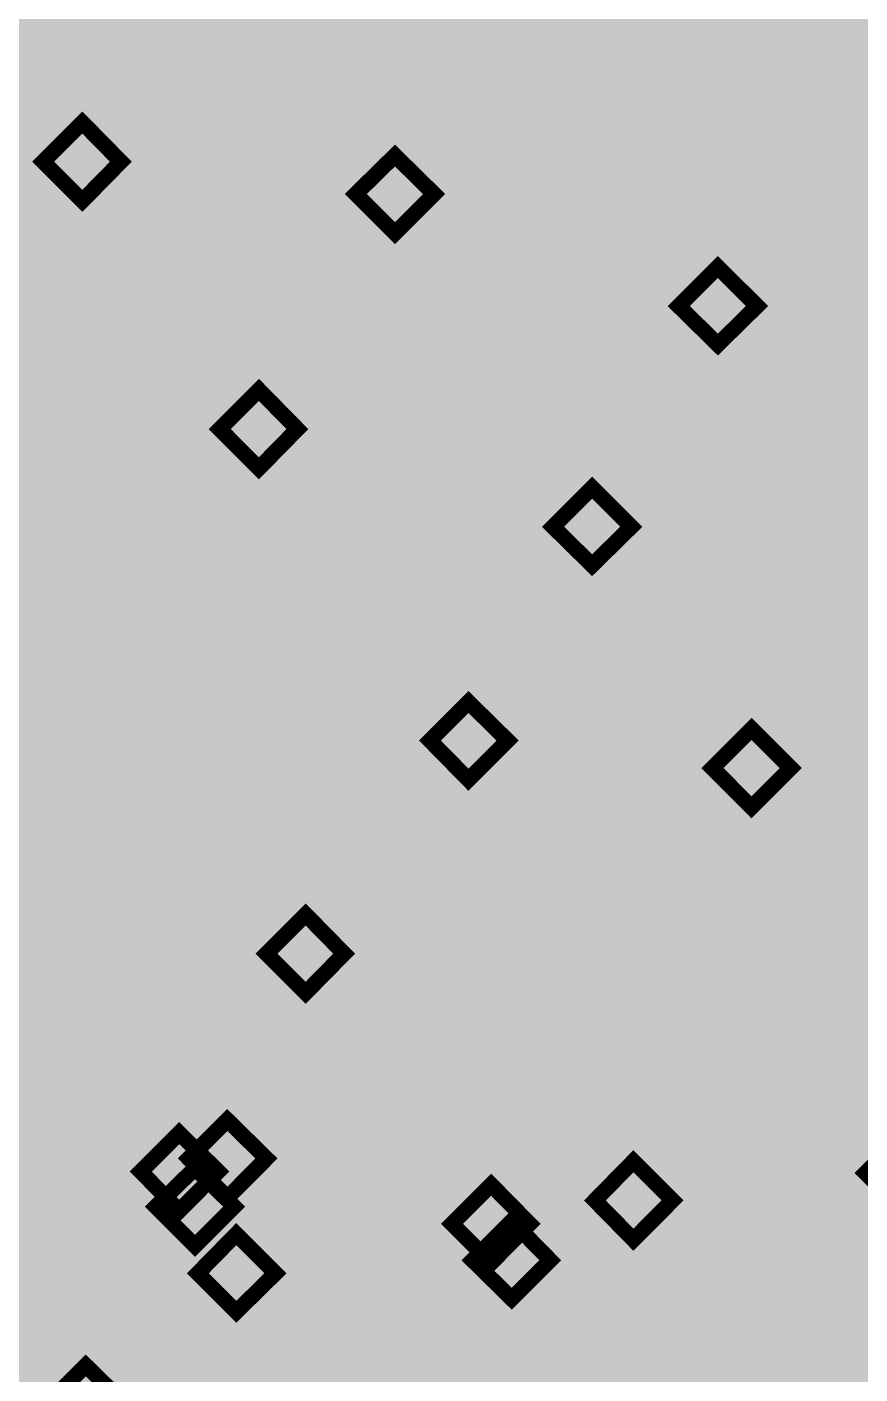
# Model space of a CAD drawing. Header units: millimetres. Extents: x 92 to 588, y 96 to 434.
# Drawn here: x 352.69 to 374.08, y 324.56 to 359.12 of the extents above; entities that cross this region are included whole.
import ezdxf

# ---------------------------------------------------------------- set-up
doc = ezdxf.new("R2010")
doc.units = ezdxf.units.MM
doc.layers.add('H', color=7, linetype='Continuous')
doc.layers.add('P', color=7, linetype='Continuous')

msp = doc.modelspace()

# ---------------------------------------------------------------- hatches: boundary and pattern name
at = {"layer": 'H', "linetype": 'Continuous'}
for points in [[(291.162, 223.903), (291.162, 433.788), (588.166, 433.788), (588.166, 223.903), (291.162, 223.903)], [(362.458, 355.718), (363.64, 357.993), (362.317, 357.993), (362.317, 358.311), (363.958, 358.311), (363.958, 357.923), (362.829, 355.718), (362.458, 355.718)], [(364.469, 355.718), (364.469, 355.983), (364.945, 355.983), (364.945, 357.711), (364.469, 357.711), (364.469, 357.958), (364.61, 357.958), (364.804, 357.993), (364.875, 358.029), (364.893, 358.046), (364.945, 358.099), (364.998, 358.205), (365.016, 358.311), (365.281, 358.311), (365.281, 355.983), (365.739, 355.983), (365.739, 355.718), (364.469, 355.718)], [(368.103, 355.665), (368.015, 355.665), (367.838, 355.683), (367.75, 355.718), (367.68, 355.753), (367.538, 355.824), (367.485, 355.877), (367.433, 355.93), (367.344, 356.053), (367.309, 356.124), (367.291, 356.194), (367.256, 356.353), (367.256, 356.424), (367.256, 356.529), (367.327, 356.723), (367.38, 356.812), (367.433, 356.9), (367.591, 357.041), (367.697, 357.094), (367.838, 356.97), (367.732, 356.847), (367.68, 356.776), (367.644, 356.706), (367.609, 356.547), (367.609, 356.459), (367.609, 356.353), (367.68, 356.159), (367.75, 356.071), (367.821, 356), (367.997, 355.93), (368.103, 355.912), (368.209, 355.93), (368.385, 355.983), (368.456, 356.053), (368.509, 356.124), (368.579, 356.3), (368.579, 356.406), (368.579, 356.477), (368.561, 356.618), (368.526, 356.653), (368.491, 356.706), (368.367, 356.794), (368.279, 356.847), (368.226, 356.882), (368.12, 356.918), (368.032, 356.97), (367.909, 357.006), (367.838, 356.97), (367.697, 357.094), (367.609, 357.164), (367.468, 357.288), (367.415, 357.358), (367.38, 357.429), (367.327, 357.588), (367.327, 357.676), (367.327, 357.747), (367.344, 357.888), (367.415, 358.011), (367.485, 358.117), (367.538, 358.17), (367.591, 358.223), (367.715, 358.293), (367.856, 358.329), (368.015, 358.364), (368.191, 358.364), (368.35, 358.329), (368.491, 358.293), (368.614, 358.223), (368.667, 358.17), (368.72, 358.135), (368.791, 358.029), (368.844, 357.905), (368.879, 357.782), (368.879, 357.711), (368.879, 357.623), (368.826, 357.447), (368.773, 357.358), (368.72, 357.27), (368.579, 357.147), (368.491, 357.094), (368.35, 357.235), (368.456, 357.358), (368.491, 357.429), (368.509, 357.482), (368.544, 357.623), (368.544, 357.694), (368.526, 357.782), (368.473, 357.923), (368.42, 357.993), (368.385, 358.011), (368.315, 358.064), (368.191, 358.099), (368.103, 358.099), (368.015, 358.099), (367.856, 358.046), (367.785, 358.011), (367.768, 357.976), (367.715, 357.923), (367.68, 357.799), (367.662, 357.729), (367.68, 357.658), (367.697, 357.553), (367.732, 357.5), (367.768, 357.464), (367.856, 357.376), (367.909, 357.341), (368.085, 357.27), (368.191, 357.217), (368.279, 357.182), (368.35, 357.235), (368.491, 357.094), (368.597, 357.023), (368.755, 356.9), (368.826, 356.829), (368.879, 356.741), (368.932, 356.547), (368.95, 356.441), (368.932, 356.353), (368.914, 356.212), (368.844, 356.071), (368.755, 355.947), (368.703, 355.877), (368.65, 355.824), (368.509, 355.753), (368.35, 355.683), (368.191, 355.665), (368.103, 355.665)], [(370.043, 355.665), (369.955, 355.665), (369.779, 355.683), (369.69, 355.718), (369.62, 355.753), (369.479, 355.824), (369.426, 355.877), (369.373, 355.93), (369.285, 356.053), (369.232, 356.194), (369.214, 356.353), (369.214, 356.424), (369.214, 356.529), (369.267, 356.723), (369.32, 356.812), (369.373, 356.9), (369.532, 357.041), (369.637, 357.094), (369.779, 356.97), (369.673, 356.847), (369.637, 356.776), (369.602, 356.706), (369.549, 356.547), (369.549, 356.459), (369.567, 356.353), (369.637, 356.159), (369.69, 356.071), (369.761, 356), (369.955, 355.93), (370.043, 355.912), (370.149, 355.93), (370.325, 355.983), (370.396, 356.053), (370.466, 356.124), (370.519, 356.3), (370.537, 356.406), (370.537, 356.477), (370.502, 356.618), (370.466, 356.653), (370.431, 356.706), (370.308, 356.794), (370.237, 356.847), (370.167, 356.882), (370.078, 356.918), (369.973, 356.97), (369.849, 357.006), (369.779, 356.97), (369.637, 357.094), (369.549, 357.164), (369.408, 357.288), (369.355, 357.358), (369.32, 357.429), (369.267, 357.588), (369.267, 357.676), (369.267, 357.747), (369.302, 357.888), (369.355, 358.011), (369.443, 358.117), (369.496, 358.17), (369.549, 358.223), (369.673, 358.293), (369.814, 358.329), (369.973, 358.364), (370.131, 358.364), (370.29, 358.329), (370.431, 358.293), (370.555, 358.223), (370.66, 358.135), (370.749, 358.029), (370.802, 357.905), (370.819, 357.782), (370.819, 357.711), (370.819, 357.623), (370.766, 357.447), (370.731, 357.358), (370.66, 357.27), (370.519, 357.147), (370.431, 357.094), (370.29, 357.235), (370.396, 357.358), (370.431, 357.429), (370.449, 357.482), (370.484, 357.623), (370.484, 357.694), (370.484, 357.782), (370.414, 357.923), (370.361, 357.993), (370.343, 358.011), (370.272, 358.064), (370.149, 358.099), (370.043, 358.099), (369.955, 358.099), (369.796, 358.046), (369.743, 358.011), (369.708, 357.976), (369.655, 357.923), (369.62, 357.799), (369.62, 357.729), (369.62, 357.658), (369.655, 357.553), (369.673, 357.5), (369.708, 357.464), (369.796, 357.376), (369.867, 357.341), (369.92, 357.306), (370.025, 357.27), (370.131, 357.217), (370.22, 357.182), (370.29, 357.235), (370.431, 357.094), (370.537, 357.023), (370.713, 356.9), (370.766, 356.829), (370.819, 356.741), (370.89, 356.547), (370.89, 356.441), (370.89, 356.353), (370.855, 356.212), (370.802, 356.071), (370.713, 355.947), (370.643, 355.877), (370.59, 355.824), (370.449, 355.753), (370.308, 355.683), (370.131, 355.665), (370.043, 355.665)], [(354.115, 354.66), (353.11, 355.665), (354.115, 356.671), (355.103, 355.665), (354.115, 354.66)], [(366.357, 355.718), (366.357, 356.212), (366.78, 356.212), (366.78, 355.718), (366.357, 355.718)], [(362.141, 353.831), (361.135, 354.836), (362.141, 355.824), (363.146, 354.836), (362.141, 353.831)], [(352.21, 352.243), (353.392, 354.519), (352.069, 354.519), (352.069, 354.818), (353.71, 354.818), (353.71, 354.43), (352.581, 352.243), (352.21, 352.243)], [(354.221, 352.243), (354.221, 352.508), (354.697, 352.508), (354.697, 354.236), (354.221, 354.236), (354.221, 354.466), (354.362, 354.466), (354.556, 354.501), (354.627, 354.536), (354.644, 354.572), (354.697, 354.624), (354.75, 354.73), (354.768, 354.836), (355.032, 354.836), (355.032, 352.508), (355.491, 352.508), (355.491, 352.243), (354.221, 352.243)], [(357.449, 352.19), (357.361, 352.19), (357.29, 352.208), (357.22, 352.226), (357.22, 352.561), (357.29, 352.525), (357.378, 352.508), (357.467, 352.49), (357.555, 352.49), (357.643, 352.49), (357.802, 352.508), (357.925, 352.578), (358.049, 352.649), (358.102, 352.702), (358.137, 352.772), (358.225, 352.896), (358.278, 353.055), (358.313, 353.249), (358.313, 353.354), (358.225, 353.531), (358.313, 353.601), (358.331, 353.672), (358.331, 353.707), (358.331, 353.76), (358.331, 353.884), (358.296, 354.095), (358.278, 354.183), (358.243, 354.272), (358.19, 354.395), (358.137, 354.448), (358.102, 354.483), (358.031, 354.536), (357.996, 354.554), (357.908, 354.589), (357.819, 354.589), (357.714, 354.589), (357.59, 354.536), (357.502, 354.466), (357.484, 354.43), (357.449, 354.395), (357.396, 354.307), (357.361, 354.131), (357.343, 353.989), (357.361, 353.919), (357.378, 353.778), (357.396, 353.725), (357.414, 353.672), (357.484, 353.584), (357.52, 353.548), (357.555, 353.513), (357.643, 353.478), (357.678, 353.478), (357.766, 353.46), (357.855, 353.46), (357.978, 353.46), (358.102, 353.496), (358.225, 353.531), (358.313, 353.354), (358.172, 353.266), (358.049, 353.213), (357.996, 353.196), (357.855, 353.178), (357.784, 353.16), (357.643, 353.178), (357.52, 353.196), (357.467, 353.213), (357.343, 353.284), (357.273, 353.319), (357.22, 353.372), (357.114, 353.513), (357.061, 353.584), (357.043, 353.672), (357.008, 353.866), (356.99, 353.972), (357.008, 354.078), (357.026, 354.254), (357.061, 354.342), (357.096, 354.43), (357.184, 354.572), (357.237, 354.624), (357.29, 354.677), (357.431, 354.766), (357.502, 354.801), (357.59, 354.836), (357.731, 354.871), (357.819, 354.871), (357.908, 354.871), (358.066, 354.836), (358.137, 354.818), (358.207, 354.783), (358.331, 354.695), (358.401, 354.642), (358.454, 354.572), (358.56, 354.378), (358.595, 354.272), (358.631, 354.148), (358.666, 353.848), (358.666, 353.531), (358.631, 353.213), (358.595, 353.072), (358.56, 352.931), (358.454, 352.702), (358.384, 352.596), (358.313, 352.508), (358.137, 352.349), (358.031, 352.296), (357.925, 352.243), (357.661, 352.19), (357.52, 352.19), (357.449, 352.19)], [(359.724, 352.19), (359.53, 352.19), (359.354, 352.226), (359.178, 352.261), (359.036, 352.331), (359.036, 352.702), (359.107, 352.667), (359.178, 352.631), (359.266, 352.596), (359.354, 352.561), (359.442, 352.525), (359.53, 352.508), (359.619, 352.49), (359.724, 352.49), (359.83, 352.49), (359.936, 352.525), (359.971, 352.543), (360.06, 352.596), (360.095, 352.649), (360.165, 352.719), (360.201, 352.825), (360.218, 352.931), (360.236, 353.055), (360.236, 353.125), (360.218, 353.231), (360.201, 353.284), (360.165, 353.337), (360.112, 353.407), (360.077, 353.425), (360.042, 353.46), (359.954, 353.513), (359.901, 353.531), (359.795, 353.548), (359.654, 353.548), (359.513, 353.548), (359.372, 353.531), (359.248, 353.513), (359.142, 353.496), (359.142, 354.818), (360.571, 354.818), (360.571, 354.519), (359.477, 354.519), (359.477, 353.831), (359.548, 353.831), (359.671, 353.848), (359.724, 353.848), (359.901, 353.831), (360.06, 353.813), (360.13, 353.795), (360.254, 353.725), (360.324, 353.69), (360.377, 353.637), (360.483, 353.513), (360.518, 353.443), (360.553, 353.354), (360.571, 353.178), (360.589, 353.055), (360.589, 352.966), (360.553, 352.79), (360.518, 352.719), (360.483, 352.631), (360.412, 352.49), (360.359, 352.437), (360.306, 352.384), (360.165, 352.278), (360.077, 352.243), (360.007, 352.226), (359.813, 352.19), (359.724, 352.19)], [(370.431, 350.973), (369.426, 351.961), (370.431, 352.966), (371.437, 351.961), (370.431, 350.973)], [(356.108, 352.243), (356.108, 352.737), (356.532, 352.737), (356.532, 352.243), (356.108, 352.243)], [(358.648, 347.798), (357.643, 348.804), (358.648, 349.809), (359.636, 348.804), (358.648, 347.798)], [(369.338, 347.198), (369.338, 347.551), (369.514, 347.71), (369.655, 347.869), (369.814, 348.01), (369.955, 348.169), (370.096, 348.327), (370.308, 348.592), (370.361, 348.698), (370.414, 348.804), (370.466, 348.998), (370.466, 349.103), (370.466, 349.209), (370.431, 349.298), (370.414, 349.333), (370.378, 349.403), (370.343, 349.421), (370.272, 349.474), (370.202, 349.509), (370.114, 349.527), (370.025, 349.527), (369.937, 349.527), (369.849, 349.509), (369.743, 349.474), (369.655, 349.456), (369.585, 349.421), (369.514, 349.368), (369.461, 349.333), (369.408, 349.298), (369.39, 349.668), (369.514, 349.721), (369.69, 349.774), (369.779, 349.809), (369.973, 349.827), (370.061, 349.827), (370.149, 349.827), (370.308, 349.809), (370.449, 349.756), (370.572, 349.686), (370.625, 349.633), (370.66, 349.58), (370.749, 349.474), (370.802, 349.35), (370.819, 349.192), (370.819, 349.121), (370.819, 348.962), (370.784, 348.839), (370.749, 348.715), (370.696, 348.592), (370.625, 348.486), (370.537, 348.38), (370.449, 348.274), (370.343, 348.151), (370.184, 347.975), (369.973, 347.798), (369.796, 347.604), (369.655, 347.481), (370.925, 347.481), (370.925, 347.198), (369.338, 347.198)], [(373.112, 347.146), (372.954, 347.163), (372.883, 347.198), (372.812, 347.234), (372.689, 347.322), (372.618, 347.375), (372.565, 347.445), (372.46, 347.639), (372.424, 347.745), (372.389, 347.869), (372.336, 348.151), (372.336, 348.327), (372.336, 348.486), (372.371, 348.804), (372.407, 348.927), (372.442, 349.068), (372.548, 349.298), (372.618, 349.403), (372.707, 349.509), (372.883, 349.65), (372.989, 349.721), (373.095, 349.756), (373.359, 349.827), (373.5, 349.827), (373.589, 349.827), (373.659, 349.809), (373.73, 349.809), (373.8, 349.791), (373.8, 349.456), (373.73, 349.474), (373.641, 349.509), (373.553, 349.527), (373.447, 349.527), (373.377, 349.527), (373.236, 349.492), (373.095, 349.439), (372.989, 349.368), (372.936, 349.315), (372.883, 349.245), (372.812, 349.121), (372.742, 348.962), (372.707, 348.768), (372.689, 348.663), (372.812, 348.486), (372.689, 348.416), (372.689, 348.38), (372.689, 348.31), (372.689, 348.257), (372.689, 348.116), (372.724, 347.904), (372.742, 347.816), (372.777, 347.745), (372.83, 347.622), (372.883, 347.569), (372.954, 347.498), (373.024, 347.445), (373.112, 347.428), (373.2, 347.428), (373.306, 347.428), (373.43, 347.481), (373.5, 347.534), (373.536, 347.569), (373.571, 347.604), (373.624, 347.71), (373.659, 347.869), (373.659, 348.01), (373.659, 348.098), (373.641, 348.222), (373.624, 348.274), (373.606, 348.327), (373.536, 348.433), (373.483, 348.468), (373.447, 348.486), (373.377, 348.521), (373.342, 348.539), (373.253, 348.557), (373.165, 348.557), (373.042, 348.557), (372.918, 348.521), (372.812, 348.486), (372.689, 348.663), (372.83, 348.733), (372.954, 348.804), (373.024, 348.821), (373.165, 348.839), (373.236, 348.839), (373.377, 348.839), (373.5, 348.804), (373.553, 348.786), (373.677, 348.733), (373.73, 348.698), (373.8, 348.627), (373.906, 348.504), (373.941, 348.416), (373.977, 348.327), (374.012, 348.133), (374.012, 348.028), (374.012, 347.939), (373.977, 347.745), (373.959, 347.657), (373.924, 347.587), (373.835, 347.445), (373.783, 347.375), (373.712, 347.322), (373.589, 347.234), (373.518, 347.198), (373.447, 347.163), (373.289, 347.146), (373.2, 347.146), (373.112, 347.146)], [(367.521, 347.198), (368.703, 349.474), (367.38, 349.474), (367.38, 349.774), (369.02, 349.774), (369.02, 349.386), (367.891, 347.198), (367.521, 347.198)], [(356.743, 345.382), (357.925, 347.657), (356.585, 347.657), (356.585, 347.957), (358.225, 347.957), (358.225, 347.569), (357.114, 345.382), (356.743, 345.382)], [(358.56, 345.382), (358.56, 345.734), (358.719, 345.893), (358.878, 346.052), (359.036, 346.193), (359.178, 346.352), (359.319, 346.511), (359.513, 346.775), (359.583, 346.881), (359.636, 346.969), (359.689, 347.181), (359.689, 347.287), (359.689, 347.393), (359.654, 347.481), (359.636, 347.516), (359.583, 347.587), (359.566, 347.604), (359.495, 347.657), (359.425, 347.692), (359.336, 347.71), (359.248, 347.71), (359.16, 347.71), (359.054, 347.692), (358.966, 347.657), (358.878, 347.622), (358.807, 347.604), (358.737, 347.551), (358.666, 347.516), (358.631, 347.481), (358.613, 347.851), (358.737, 347.904), (358.913, 347.957), (359.001, 347.992), (359.178, 348.01), (359.266, 348.01), (359.354, 348.01), (359.513, 347.992), (359.654, 347.939), (359.777, 347.869), (359.83, 347.816), (359.883, 347.763), (359.971, 347.657), (360.007, 347.534), (360.042, 347.375), (360.042, 347.304), (360.042, 347.146), (360.007, 347.022), (359.971, 346.899), (359.901, 346.775), (359.848, 346.669), (359.76, 346.563), (359.654, 346.44), (359.566, 346.334), (359.389, 346.158), (359.195, 345.981), (359.019, 345.787), (358.878, 345.664), (360.148, 345.664), (360.148, 345.382), (358.56, 345.382)], [(362.388, 345.311), (362.282, 345.311), (362.106, 345.346), (362.035, 345.364), (361.947, 345.399), (361.823, 345.488), (361.77, 345.54), (361.718, 345.593), (361.629, 345.717), (361.594, 345.787), (361.576, 345.858), (361.541, 346.017), (361.541, 346.087), (361.541, 346.193), (361.594, 346.387), (361.647, 346.475), (361.718, 346.563), (361.876, 346.705), (361.982, 346.758), (362.123, 346.616), (362, 346.493), (361.965, 346.44), (361.929, 346.352), (361.894, 346.193), (361.894, 346.105), (361.894, 345.999), (361.965, 345.805), (362.035, 345.734), (362.106, 345.664), (362.282, 345.576), (362.388, 345.576), (362.494, 345.576), (362.67, 345.646), (362.741, 345.699), (362.794, 345.77), (362.864, 345.946), (362.864, 346.07), (362.864, 346.14), (362.829, 346.264), (362.811, 346.317), (362.776, 346.369), (362.652, 346.458), (362.564, 346.511), (362.494, 346.546), (362.405, 346.581), (362.3, 346.616), (362.194, 346.669), (362.123, 346.616), (361.982, 346.758), (361.894, 346.828), (361.753, 346.934), (361.7, 347.004), (361.647, 347.075), (361.612, 347.234), (361.594, 347.34), (361.612, 347.41), (361.629, 347.534), (361.682, 347.657), (361.77, 347.781), (361.823, 347.816), (361.876, 347.869), (362, 347.939), (362.141, 347.992), (362.3, 348.01), (362.388, 348.01), (362.476, 348.01), (362.635, 347.992), (362.776, 347.939), (362.899, 347.869), (362.952, 347.833), (363.005, 347.781), (363.076, 347.675), (363.129, 347.569), (363.164, 347.428), (363.164, 347.357), (363.164, 347.269), (363.111, 347.093), (363.058, 347.022), (363.005, 346.934), (362.864, 346.793), (362.758, 346.758), (362.635, 346.899), (362.741, 347.022), (362.758, 347.075), (362.794, 347.146), (362.811, 347.287), (362.811, 347.357), (362.811, 347.445), (362.758, 347.587), (362.705, 347.639), (362.67, 347.675), (362.6, 347.71), (362.476, 347.763), (362.388, 347.763), (362.282, 347.763), (362.141, 347.71), (362.07, 347.657), (362.035, 347.639), (362, 347.569), (361.947, 347.463), (361.947, 347.375), (361.947, 347.322), (361.982, 347.198), (362.017, 347.163), (362.053, 347.11), (362.141, 347.04), (362.194, 347.004), (362.264, 346.969), (362.353, 346.916), (362.476, 346.863), (362.564, 346.846), (362.635, 346.899), (362.758, 346.758), (362.882, 346.687), (363.04, 346.563), (363.111, 346.475), (363.164, 346.405), (363.217, 346.211), (363.217, 346.087), (363.217, 346.017), (363.199, 345.858), (363.129, 345.717), (363.04, 345.593), (362.988, 345.54), (362.917, 345.488), (362.794, 345.399), (362.635, 345.346), (362.476, 345.311), (362.388, 345.311)], [(363.675, 345.382), (364.875, 347.657), (363.534, 347.657), (363.534, 347.957), (365.175, 347.957), (365.175, 347.569), (364.046, 345.382), (363.675, 345.382)], [(371.419, 347.198), (371.419, 347.692), (371.842, 347.692), (371.842, 347.198), (371.419, 347.198)], [(367.203, 345.311), (366.198, 346.299), (367.203, 347.304), (368.209, 346.299), (367.203, 345.311)], [(360.642, 345.382), (360.642, 345.876), (361.065, 345.876), (361.065, 345.382), (360.642, 345.382)], [(357.978, 340.566), (357.872, 340.566), (357.678, 340.584), (357.59, 340.602), (357.414, 340.654), (357.273, 340.725), (357.273, 341.095), (357.414, 341.007), (357.59, 340.937), (357.678, 340.901), (357.855, 340.866), (357.943, 340.866), (358.066, 340.866), (358.172, 340.901), (358.207, 340.919), (358.313, 340.972), (358.349, 341.007), (358.401, 341.078), (358.454, 341.184), (358.472, 341.219), (358.49, 341.342), (358.49, 341.413), (358.49, 341.483), (358.454, 341.589), (358.437, 341.642), (358.419, 341.678), (358.366, 341.748), (358.331, 341.783), (358.26, 341.836), (358.155, 341.854), (358.049, 341.872), (357.943, 341.872), (357.802, 341.872), (357.802, 342.154), (357.908, 342.154), (358.013, 342.171), (358.207, 342.224), (358.296, 342.277), (358.331, 342.295), (358.384, 342.365), (358.437, 342.489), (358.437, 342.595), (358.437, 342.648), (358.419, 342.718), (358.401, 342.771), (358.384, 342.789), (358.331, 342.859), (358.225, 342.912), (358.155, 342.93), (358.066, 342.948), (357.978, 342.948), (357.89, 342.948), (357.802, 342.93), (357.696, 342.912), (357.608, 342.877), (357.537, 342.842), (357.467, 342.806), (357.414, 342.771), (357.361, 342.736), (357.343, 343.089), (357.467, 343.159), (357.643, 343.212), (357.731, 343.23), (357.925, 343.247), (358.013, 343.247), (358.172, 343.247), (358.313, 343.212), (358.384, 343.194), (358.507, 343.142), (358.56, 343.106), (358.613, 343.071), (358.701, 342.965), (358.737, 342.912), (358.754, 342.842), (358.79, 342.701), (358.79, 342.63), (358.772, 342.524), (358.719, 342.348), (358.648, 342.26), (358.578, 342.189), (358.401, 342.083), (358.313, 342.048), (358.384, 342.013), (358.49, 341.977), (358.578, 341.924), (358.648, 341.854), (358.701, 341.819), (358.754, 341.73), (358.79, 341.678), (358.807, 341.607), (358.842, 341.466), (358.842, 341.289), (358.807, 341.131), (358.772, 341.06), (358.737, 340.99), (358.666, 340.866), (358.613, 340.796), (358.543, 340.743), (358.419, 340.654), (358.331, 340.619), (358.26, 340.602), (358.066, 340.566), (357.978, 340.566)], [(355.473, 340.619), (356.655, 342.895), (355.315, 342.895), (355.315, 343.194), (356.955, 343.194), (356.955, 342.806), (355.844, 340.619), (355.473, 340.619)], [(361.347, 340.619), (361.347, 341.501), (361.347, 341.783), (361.347, 342.789), (360.483, 341.783), (361.347, 341.783), (361.347, 341.501), (360.218, 341.501), (360.218, 341.872), (361.365, 343.194), (361.682, 343.194), (361.682, 341.783), (362, 341.783), (362, 341.501), (361.682, 341.501), (361.682, 340.619), (361.347, 340.619)], [(363.305, 340.619), (363.305, 341.501), (363.305, 341.783), (363.305, 342.789), (362.423, 341.783), (363.305, 341.783), (363.305, 341.501), (362.159, 341.501), (362.159, 341.872), (363.323, 343.194), (363.64, 343.194), (363.64, 341.783), (363.94, 341.783), (363.94, 341.501), (363.64, 341.501), (363.64, 340.619), (363.305, 340.619)], [(364.028, 339.808), (363.04, 340.813), (364.028, 341.801), (365.034, 340.813), (364.028, 339.808)], [(359.372, 340.619), (359.372, 341.113), (359.795, 341.113), (359.795, 340.619), (359.372, 340.619)], [(371.295, 339.102), (370.29, 340.108), (371.295, 341.113), (372.301, 340.108), (371.295, 339.102)], [(369.408, 336.686), (370.59, 338.961), (369.249, 338.961), (369.249, 339.261), (370.89, 339.261), (370.89, 338.873), (369.779, 336.686), (369.408, 336.686)], [(371.895, 336.633), (371.807, 336.633), (371.613, 336.65), (371.507, 336.668), (371.331, 336.721), (371.19, 336.792), (371.19, 337.144), (371.331, 337.074), (371.507, 337.003), (371.595, 336.968), (371.789, 336.933), (371.878, 336.933), (371.983, 336.933), (372.089, 336.968), (372.142, 336.986), (372.23, 337.038), (372.266, 337.074), (372.336, 337.144), (372.371, 337.233), (372.389, 337.285), (372.407, 337.409), (372.407, 337.479), (372.407, 337.532), (372.389, 337.656), (372.354, 337.744), (372.283, 337.815), (372.248, 337.85), (372.177, 337.885), (372.089, 337.92), (371.983, 337.938), (371.86, 337.938), (371.719, 337.938), (371.719, 338.22), (371.842, 338.22), (371.948, 338.238), (372.142, 338.291), (372.213, 338.344), (372.248, 338.361), (372.301, 338.432), (372.354, 338.555), (372.354, 338.661), (372.354, 338.714), (372.336, 338.785), (372.319, 338.82), (372.301, 338.855), (372.248, 338.908), (372.23, 338.943), (372.16, 338.979), (372.072, 338.996), (372.001, 339.014), (371.913, 339.014), (371.825, 339.014), (371.719, 338.996), (371.631, 338.979), (371.542, 338.943), (371.454, 338.908), (371.401, 338.855), (371.331, 338.82), (371.278, 338.785), (371.26, 339.155), (371.384, 339.226), (371.578, 339.261), (371.666, 339.296), (371.842, 339.314), (371.93, 339.314), (372.107, 339.314), (372.248, 339.279), (372.301, 339.261), (372.424, 339.208), (372.477, 339.173), (372.53, 339.138), (372.618, 339.032), (372.654, 338.979), (372.689, 338.908), (372.707, 338.767), (372.707, 338.697), (372.707, 338.591), (372.636, 338.397), (372.565, 338.326), (372.495, 338.238), (372.336, 338.15), (372.23, 338.114), (372.319, 338.079), (372.407, 338.044), (372.495, 337.991), (372.583, 337.92), (372.618, 337.885), (372.689, 337.797), (372.707, 337.726), (372.742, 337.673), (372.76, 337.532), (372.76, 337.444), (372.76, 337.356), (372.724, 337.197), (372.707, 337.127), (372.671, 337.056), (372.583, 336.915), (372.53, 336.862), (372.477, 336.809), (372.336, 336.721), (372.266, 336.686), (372.177, 336.668), (372.001, 336.633), (371.895, 336.633)], [(360.165, 336.227), (361.347, 338.52), (360.007, 338.52), (360.007, 338.82), (361.647, 338.82), (361.647, 338.432), (360.536, 336.227), (360.165, 336.227)], [(362.652, 336.174), (362.564, 336.174), (362.37, 336.209), (362.282, 336.227), (362.088, 336.28), (361.947, 336.333), (361.947, 336.703), (362.106, 336.633), (362.264, 336.545), (362.37, 336.527), (362.547, 336.474), (362.635, 336.474), (362.741, 336.492), (362.846, 336.509), (362.899, 336.527), (362.988, 336.58), (363.023, 336.615), (363.093, 336.703), (363.129, 336.792), (363.146, 336.844), (363.164, 336.95), (363.164, 337.091), (363.146, 337.215), (363.129, 337.25), (363.111, 337.303), (363.058, 337.374), (363.023, 337.391), (362.935, 337.444), (362.846, 337.462), (362.741, 337.479), (362.635, 337.497), (362.476, 337.497), (362.476, 337.779), (362.6, 337.779), (362.705, 337.779), (362.899, 337.832), (362.97, 337.885), (363.005, 337.92), (363.076, 337.991), (363.111, 338.114), (363.129, 338.203), (363.129, 338.256), (363.111, 338.344), (363.093, 338.379), (363.058, 338.414), (363.023, 338.467), (362.988, 338.485), (362.917, 338.538), (362.846, 338.555), (362.758, 338.573), (362.67, 338.573), (362.582, 338.573), (362.494, 338.555), (362.388, 338.52), (362.3, 338.485), (362.229, 338.45), (362.159, 338.414), (362.106, 338.379), (362.053, 338.344), (362.017, 338.714), (362.159, 338.767), (362.335, 338.82), (362.423, 338.838), (362.617, 338.873), (362.705, 338.873), (362.864, 338.873), (363.005, 338.838), (363.076, 338.82), (363.182, 338.767), (363.252, 338.732), (363.305, 338.679), (363.393, 338.573), (363.411, 338.52), (363.446, 338.467), (363.464, 338.326), (363.481, 338.256), (363.464, 338.15), (363.393, 337.956), (363.34, 337.868), (363.27, 337.797), (363.093, 337.691), (363.005, 337.673), (363.076, 337.621), (363.164, 337.585), (363.27, 337.55), (363.34, 337.479), (363.376, 337.444), (363.446, 337.338), (363.481, 337.285), (363.499, 337.233), (363.517, 337.074), (363.517, 336.915), (363.499, 336.756), (363.464, 336.686), (363.429, 336.598), (363.34, 336.474), (363.287, 336.421), (363.235, 336.368), (363.093, 336.28), (363.023, 336.245), (362.935, 336.209), (362.758, 336.174), (362.652, 336.174)], [(365.475, 336.174), (365.386, 336.192), (365.316, 336.192), (365.245, 336.192), (365.175, 336.227), (365.175, 336.545), (365.245, 336.527), (365.334, 336.509), (365.422, 336.492), (365.51, 336.474), (365.598, 336.492), (365.757, 336.509), (365.88, 336.562), (366.004, 336.65), (366.039, 336.703), (366.092, 336.756), (366.163, 336.897), (366.233, 337.056), (366.251, 337.25), (366.268, 337.338), (366.163, 337.532), (366.268, 337.585), (366.268, 337.656), (366.268, 337.885), (366.251, 338.097), (366.233, 338.185), (366.198, 338.256), (366.127, 338.397), (366.092, 338.432), (366.057, 338.485), (365.986, 338.538), (365.933, 338.555), (365.863, 338.573), (365.775, 338.591), (365.669, 338.573), (365.528, 338.52), (365.457, 338.467), (365.404, 338.397), (365.351, 338.308), (365.298, 338.132), (365.298, 337.991), (365.298, 337.903), (365.316, 337.779), (365.369, 337.673), (365.439, 337.585), (365.475, 337.532), (365.51, 337.515), (365.58, 337.479), (365.633, 337.462), (365.704, 337.444), (365.81, 337.444), (365.916, 337.462), (366.039, 337.479), (366.163, 337.532), (366.268, 337.338), (366.127, 337.268), (366.004, 337.215), (365.933, 337.18), (365.81, 337.162), (365.722, 337.162), (365.598, 337.162), (365.475, 337.197), (365.404, 337.215), (365.298, 337.268), (365.228, 337.321), (365.157, 337.374), (365.051, 337.515), (365.016, 337.585), (364.981, 337.673), (364.945, 337.868), (364.945, 337.973), (364.945, 338.079), (364.981, 338.256), (365.016, 338.344), (365.051, 338.414), (365.14, 338.555), (365.192, 338.626), (365.245, 338.679), (365.386, 338.767), (365.457, 338.802), (365.528, 338.838), (365.686, 338.873), (365.775, 338.873), (365.863, 338.873), (366.021, 338.838), (366.092, 338.802), (366.163, 338.785), (366.286, 338.697), (366.339, 338.644), (366.41, 338.555), (366.515, 338.379), (366.551, 338.256), (366.586, 338.15), (366.621, 337.85), (366.621, 337.673), (366.621, 337.515), (366.586, 337.215), (366.551, 337.074), (366.515, 336.933), (366.41, 336.686), (366.339, 336.598), (366.268, 336.492), (366.092, 336.351), (365.986, 336.28), (365.88, 336.245), (365.616, 336.192), (365.475, 336.174)], [(367.785, 336.174), (367.697, 336.174), (367.538, 336.209), (367.468, 336.245), (367.397, 336.262), (367.274, 336.351), (367.203, 336.421), (367.15, 336.492), (367.045, 336.668), (367.009, 336.792), (366.974, 336.915), (366.921, 337.197), (366.921, 337.374), (366.921, 337.532), (366.956, 337.832), (366.992, 337.973), (367.027, 338.114), (367.133, 338.344), (367.203, 338.45), (367.291, 338.538), (367.468, 338.697), (367.574, 338.749), (367.68, 338.802), (367.944, 338.855), (368.085, 338.873), (368.173, 338.855), (368.244, 338.855), (368.315, 338.838), (368.385, 338.82), (368.385, 338.503), (368.315, 338.52), (368.226, 338.538), (368.138, 338.555), (368.032, 338.573), (367.962, 338.573), (367.821, 338.538), (367.68, 338.485), (367.574, 338.397), (367.521, 338.344), (367.468, 338.291), (367.397, 338.15), (367.327, 337.991), (367.291, 337.815), (367.274, 337.709), (367.397, 337.515), (367.274, 337.462), (367.274, 337.427), (367.274, 337.374), (367.274, 337.338), (367.274, 337.285), (367.274, 337.162), (367.309, 336.95), (367.327, 336.862), (367.362, 336.774), (367.415, 336.65), (367.468, 336.615), (367.538, 336.527), (367.609, 336.492), (367.697, 336.474), (367.785, 336.456), (367.891, 336.474), (368.015, 336.527), (368.085, 336.58), (368.12, 336.615), (368.156, 336.65), (368.209, 336.739), (368.244, 336.915), (368.244, 337.056), (368.244, 337.127), (368.226, 337.268), (368.209, 337.321), (368.191, 337.374), (368.12, 337.462), (368.068, 337.515), (368.032, 337.532), (367.962, 337.568), (367.926, 337.585), (367.838, 337.603), (367.75, 337.603), (367.627, 337.585), (367.503, 337.568), (367.397, 337.515), (367.274, 337.709), (367.415, 337.779), (367.538, 337.832), (367.609, 337.85), (367.75, 337.885), (367.821, 337.885), (367.962, 337.885), (368.085, 337.85), (368.138, 337.832), (368.262, 337.779), (368.315, 337.726), (368.385, 337.673), (368.491, 337.532), (368.526, 337.462), (368.561, 337.374), (368.597, 337.18), (368.597, 337.074), (368.597, 336.968), (368.561, 336.792), (368.544, 336.703), (368.509, 336.615), (368.42, 336.474), (368.367, 336.421), (368.297, 336.368), (368.173, 336.28), (368.103, 336.245), (368.032, 336.209), (367.874, 336.174), (367.785, 336.174)], [(373.306, 336.686), (373.306, 337.18), (373.712, 337.18), (373.712, 336.686), (373.306, 336.686)], [(364.064, 336.227), (364.064, 336.721), (364.469, 336.721), (364.469, 336.227), (364.064, 336.227)], [(359.848, 334.34), (358.842, 335.345), (359.848, 336.351), (360.836, 335.345), (359.848, 334.34)], [(358.172, 330.971), (359.354, 333.246), (358.013, 333.246), (358.013, 333.546), (359.654, 333.546), (359.654, 333.158), (358.543, 330.971), (358.172, 330.971)], [(360.994, 330.971), (360.994, 331.853), (360.994, 332.135), (360.994, 333.14), (360.13, 332.135), (360.994, 332.135), (360.994, 331.853), (359.865, 331.853), (359.865, 332.223), (361.012, 333.546), (361.33, 333.546), (361.33, 332.135), (361.647, 332.135), (361.647, 331.853), (361.33, 331.853), (361.33, 330.971), (360.994, 330.971)], [(363.728, 330.918), (363.534, 330.918), (363.358, 330.953), (363.182, 331.006), (363.04, 331.059), (363.04, 331.429), (363.111, 331.394), (363.182, 331.359), (363.27, 331.323), (363.358, 331.288), (363.446, 331.253), (363.534, 331.235), (363.623, 331.218), (363.728, 331.218), (363.834, 331.218), (363.94, 331.253), (363.975, 331.271), (364.064, 331.341), (364.099, 331.376), (364.169, 331.447), (364.205, 331.553), (364.222, 331.659), (364.24, 331.8), (364.24, 331.853), (364.222, 331.976), (364.187, 332.064), (364.116, 332.135), (364.099, 332.17), (364.046, 332.205), (363.958, 332.241), (363.905, 332.258), (363.799, 332.276), (363.658, 332.294), (363.517, 332.276), (363.376, 332.258), (363.252, 332.241), (363.146, 332.223), (363.146, 333.546), (364.575, 333.546), (364.575, 333.246), (363.481, 333.246), (363.481, 332.558), (363.552, 332.576), (363.675, 332.576), (363.728, 332.576), (363.905, 332.576), (364.064, 332.541), (364.134, 332.523), (364.258, 332.452), (364.328, 332.417), (364.381, 332.364), (364.487, 332.241), (364.522, 332.17), (364.557, 332.1), (364.593, 331.906), (364.593, 331.8), (364.593, 331.694), (364.557, 331.518), (364.522, 331.447), (364.505, 331.359), (364.416, 331.235), (364.363, 331.165), (364.31, 331.112), (364.169, 331.024), (364.081, 330.988), (364.011, 330.953), (363.817, 330.918), (363.728, 330.918)], [(365.175, 330.971), (365.175, 331.235), (365.633, 331.235), (365.633, 332.964), (365.175, 332.964), (365.175, 333.193), (365.298, 333.211), (365.492, 333.246), (365.563, 333.281), (365.598, 333.299), (365.651, 333.352), (365.686, 333.458), (365.704, 333.564), (365.969, 333.564), (365.969, 331.235), (366.427, 331.235), (366.427, 330.971), (365.175, 330.971)], [(362.07, 330.971), (362.07, 331.465), (362.476, 331.465), (362.476, 330.971), (362.07, 330.971)], [(357.837, 329.083), (356.849, 330.089), (357.837, 331.077), (358.842, 330.089), (357.837, 329.083)], [(356.602, 328.748), (355.615, 329.754), (356.602, 330.741), (357.608, 329.754), (356.602, 328.748)], [(357.008, 327.849), (356.003, 328.854), (357.008, 329.842), (358.013, 328.854), (357.008, 327.849)], [(368.262, 328.007), (367.274, 329.013), (368.262, 330.018), (369.267, 329.013), (368.262, 328.007)], [(364.61, 327.408), (363.605, 328.413), (364.61, 329.418), (365.598, 328.413), (364.61, 327.408)], [(365.14, 326.49), (364.134, 327.478), (365.14, 328.484), (366.127, 327.478), (365.14, 326.49)], [(358.066, 326.155), (357.079, 327.143), (358.066, 328.148), (359.072, 327.143), (358.066, 326.155)], [(366.85, 325.591), (368.032, 327.866), (366.709, 327.866), (366.709, 328.166), (368.35, 328.166), (368.35, 327.778), (367.221, 325.591), (366.85, 325.591)], [(369.69, 325.591), (369.69, 326.473), (369.69, 326.755), (369.69, 327.76), (368.826, 326.755), (369.69, 326.755), (369.69, 326.473), (368.544, 326.473), (368.544, 326.843), (369.708, 328.166), (370.025, 328.166), (370.025, 326.755), (370.325, 326.755), (370.325, 326.473), (370.025, 326.473), (370.025, 325.591), (369.69, 325.591)], [(372.495, 325.52), (372.407, 325.538), (372.23, 325.556), (372.072, 325.608), (371.93, 325.697), (371.878, 325.75), (371.825, 325.803), (371.736, 325.926), (371.701, 325.997), (371.684, 326.067), (371.648, 326.226), (371.648, 326.296), (371.666, 326.402), (371.719, 326.596), (371.772, 326.684), (371.825, 326.773), (371.983, 326.914), (372.089, 326.967), (372.23, 326.826), (372.125, 326.72), (372.072, 326.649), (372.036, 326.579), (372.001, 326.42), (372.001, 326.332), (372.001, 326.208), (372.072, 326.014), (372.142, 325.944), (372.213, 325.873), (372.389, 325.803), (372.495, 325.785), (372.601, 325.785), (372.777, 325.855), (372.848, 325.926), (372.918, 325.997), (372.971, 326.173), (372.989, 326.279), (372.971, 326.349), (372.954, 326.473), (372.918, 326.526), (372.883, 326.579), (372.76, 326.667), (372.671, 326.72), (372.618, 326.755), (372.513, 326.79), (372.424, 326.826), (372.301, 326.878), (372.23, 326.826), (372.089, 326.967), (372.001, 327.037), (371.86, 327.161), (371.807, 327.214), (371.772, 327.284), (371.719, 327.461), (371.719, 327.549), (371.719, 327.619), (371.754, 327.76), (371.807, 327.884), (371.878, 327.99), (371.93, 328.043), (372.001, 328.078), (372.125, 328.148), (372.266, 328.201), (372.407, 328.237), (372.583, 328.237), (372.742, 328.201), (372.883, 328.166), (373.006, 328.096), (373.112, 328.007), (373.183, 327.902), (373.236, 327.778), (373.271, 327.637), (373.271, 327.566), (373.271, 327.478), (373.218, 327.319), (373.165, 327.231), (373.112, 327.143), (372.971, 327.02), (372.883, 326.967), (372.742, 327.108), (372.848, 327.231), (372.883, 327.284), (372.901, 327.355), (372.936, 327.496), (372.936, 327.566), (372.936, 327.655), (372.865, 327.796), (372.812, 327.866), (372.795, 327.884), (372.724, 327.937), (372.601, 327.972), (372.495, 327.972), (372.407, 327.972), (372.248, 327.919), (372.177, 327.866), (372.16, 327.849), (372.107, 327.778), (372.072, 327.672), (372.072, 327.584), (372.072, 327.531), (372.089, 327.425), (372.125, 327.372), (372.16, 327.337), (372.248, 327.249), (372.301, 327.214), (372.371, 327.178), (372.477, 327.125), (372.583, 327.09), (372.671, 327.055), (372.742, 327.108), (372.883, 326.967), (372.989, 326.896), (373.165, 326.773), (373.218, 326.702), (373.271, 326.614), (373.324, 326.42), (373.342, 326.314), (373.342, 326.226), (373.306, 326.067), (373.236, 325.944), (373.148, 325.803), (373.095, 325.75), (373.042, 325.697), (372.901, 325.608), (372.742, 325.556), (372.583, 325.538), (372.495, 325.52)], [(355.597, 325.414), (356.779, 327.708), (355.438, 327.708), (355.438, 328.007), (357.079, 328.007), (357.079, 327.619), (355.967, 325.414), (355.597, 325.414)], [(358.119, 325.362), (357.925, 325.379), (357.749, 325.414), (357.572, 325.45), (357.431, 325.52), (357.431, 325.873), (357.502, 325.855), (357.572, 325.82), (357.643, 325.785), (357.731, 325.75), (357.837, 325.714), (357.925, 325.697), (358.013, 325.679), (358.119, 325.661), (358.225, 325.679), (358.313, 325.697), (358.366, 325.732), (358.454, 325.785), (358.49, 325.82), (358.543, 325.908), (358.595, 325.997), (358.613, 326.12), (358.631, 326.243), (358.613, 326.314), (358.595, 326.42), (358.578, 326.473), (358.56, 326.508), (358.507, 326.579), (358.472, 326.614), (358.437, 326.649), (358.349, 326.702), (358.296, 326.702), (358.172, 326.737), (358.049, 326.737), (357.908, 326.737), (357.766, 326.72), (357.643, 326.702), (357.537, 326.667), (357.537, 328.007), (358.966, 328.007), (358.966, 327.708), (357.872, 327.708), (357.872, 327.02), (357.943, 327.02), (357.996, 327.02), (358.066, 327.02), (358.102, 327.037), (358.296, 327.02), (358.437, 327.002), (358.507, 326.984), (358.648, 326.914), (358.701, 326.861), (358.772, 326.808), (358.878, 326.702), (358.913, 326.632), (358.931, 326.543), (358.966, 326.349), (358.966, 326.155), (358.948, 325.979), (358.913, 325.891), (358.878, 325.82), (358.807, 325.679), (358.754, 325.626), (358.684, 325.556), (358.56, 325.467), (358.472, 325.432), (358.401, 325.397), (358.207, 325.379), (358.119, 325.362)], [(360.659, 325.414), (360.659, 325.679), (361.135, 325.679), (361.135, 327.425), (360.659, 327.425), (360.659, 327.655), (360.783, 327.655), (360.977, 327.69), (361.047, 327.725), (361.135, 327.796), (361.171, 327.919), (361.188, 328.007), (361.453, 328.007), (361.453, 325.679), (361.912, 325.679), (361.912, 325.414), (360.659, 325.414)], [(370.749, 325.591), (370.749, 326.085), (371.172, 326.085), (371.172, 325.591), (370.749, 325.591)], [(359.495, 325.414), (359.495, 325.908), (359.918, 325.908), (359.918, 325.414), (359.495, 325.414)], [(354.203, 322.786), (353.216, 323.792), (354.203, 324.779), (355.209, 323.792), (354.203, 322.786)]]:
    msp.add_hatch(color=7, dxfattribs=at).paths.add_polyline_path(points)

# ---------------------------------------------------------------- linework, layer by layer
at = {"layer": 'P', "color": 7, "const_width": 0.4}
for points in [[(353.11, 355.665), (354.115, 354.66), (355.103, 355.665), (354.115, 356.671), (353.11, 355.665), (353.11, 355.665)], [(361.135, 354.836), (362.141, 353.831), (363.146, 354.836), (362.141, 355.824), (361.135, 354.836), (361.135, 354.836)], [(369.426, 351.961), (370.431, 350.973), (371.437, 351.961), (370.431, 352.966), (369.426, 351.961), (369.426, 351.961)], [(357.643, 348.804), (358.648, 347.798), (359.636, 348.804), (358.648, 349.809), (357.643, 348.804), (357.643, 348.804)], [(366.198, 346.299), (367.203, 345.311), (368.209, 346.299), (367.203, 347.304), (366.198, 346.299), (366.198, 346.299)], [(363.04, 340.813), (364.028, 339.808), (365.034, 340.813), (364.028, 341.801), (363.04, 340.813), (363.04, 340.813)], [(370.29, 340.108), (371.295, 339.102), (372.301, 340.108), (371.295, 341.113), (370.29, 340.108), (370.29, 340.108)], [(358.842, 335.345), (359.848, 334.34), (360.836, 335.345), (359.848, 336.351), (358.842, 335.345), (358.842, 335.345)], [(356.849, 330.089), (357.837, 329.083), (358.842, 330.089), (357.837, 331.077), (356.849, 330.089), (356.849, 330.089)], [(355.615, 329.754), (356.602, 328.748), (357.608, 329.754), (356.602, 330.741), (355.615, 329.754), (355.615, 329.754)], [(374.224, 329.718), (375.229, 328.713), (376.234, 329.718), (375.229, 330.706), (374.224, 329.718), (374.224, 329.718)], [(356.003, 328.854), (357.008, 327.849), (358.013, 328.854), (357.008, 329.842), (356.003, 328.854), (356.003, 328.854)], [(367.274, 329.013), (368.262, 328.007), (369.267, 329.013), (368.262, 330.018), (367.274, 329.013), (367.274, 329.013)], [(363.605, 328.413), (364.61, 327.408), (365.598, 328.413), (364.61, 329.418), (363.605, 328.413), (363.605, 328.413)], [(364.134, 327.478), (365.14, 326.49), (366.127, 327.478), (365.14, 328.484), (364.134, 327.478), (364.134, 327.478)], [(357.079, 327.143), (358.066, 326.155), (359.072, 327.143), (358.066, 328.148), (357.079, 327.143), (357.079, 327.143)], [(353.216, 323.792), (354.203, 322.786), (355.209, 323.792), (354.203, 324.779), (353.216, 323.792), (353.216, 323.792)]]:
    msp.add_lwpolyline(points, dxfattribs=at)

doc.saveas('drawing.dxf')
